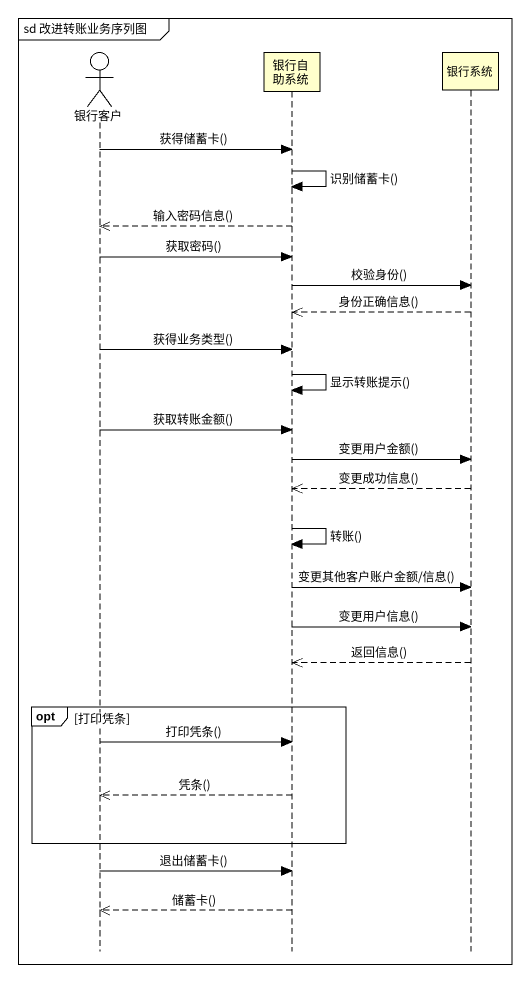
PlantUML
@startuml
mainframe sd 改进转账业务序列图
hide footbox
actor 银行客户
participant 银行自助系统
participant 银行系统

银行客户 -> 银行自助系统 : 获得储蓄卡()
银行自助系统 -> 银行自助系统 : 识别储蓄卡()
银行自助系统 -->> 银行客户 : 输入密码信息()
银行客户 -> 银行自助系统 : 获取密码()
银行自助系统 -> 银行系统 : 校验身份()
银行系统 -->> 银行自助系统 : 身份正确信息()
银行客户 -> 银行自助系统 : 获得业务类型()
银行自助系统 -> 银行自助系统 : 显示转账提示()
银行客户 -> 银行自助系统 : 获取转账金额()
银行自助系统 -> 银行系统 : 变更用户金额()
银行系统 -->> 银行自助系统 : 变更成功信息()
银行自助系统 -> 银行自助系统 : 转账()
银行自助系统 -> 银行系统 : 变更其他客户账户金额/信息()
银行自助系统 -> 银行系统 : 变更用户信息()
银行系统 -->> 银行自助系统 : 返回信息()
opt 打印凭条
  银行客户 -> 银行自助系统 : 打印凭条()
  银行自助系统 -->> 银行客户 : 凭条()
end
银行客户 -> 银行自助系统 : 退出储蓄卡()
银行自助系统 -->> 银行客户 : 储蓄卡()
@enduml
